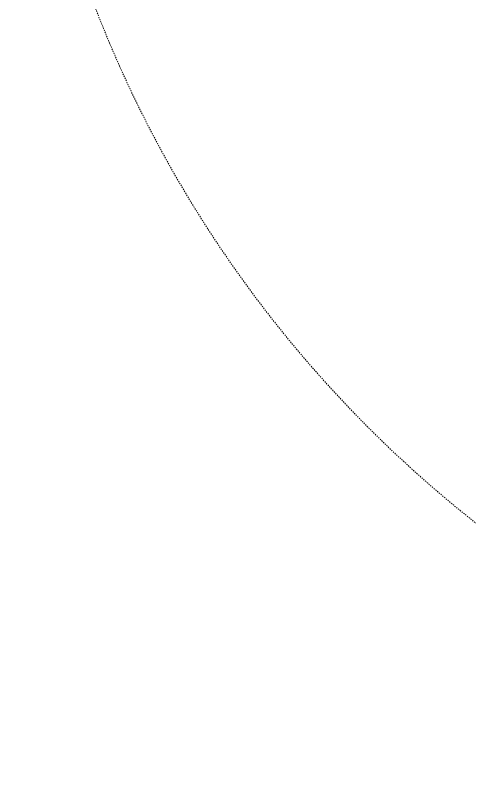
# Model space of a CAD drawing. Header units: metres. Extents: x 544752 to 548977, y 1840603 to 1844608.
# Drawn here: x 546470.8 to 546510.7, y 1842937.7 to 1843004.8 of the extents above; entities that cross this region are included whole.
import ezdxf

# ---------------------------------------------------------------- set-up
doc = ezdxf.new("R2010")
doc.units = ezdxf.units.M
doc.header["$MEASUREMENT"] = 0
doc.linetypes.add('ACAD_ISO02W100', pattern=[15, 12, -3])
doc.linetypes.add('Anordnung Grundriss$0$GESTRICHELT', pattern=[0.75, 0.5, -0.25])
doc.layers.add('Đường', color=5, linetype='ACAD_ISO02W100', lineweight=5)

# ---------------------------------------------------------------- blocks, each defined once
blk = doc.blocks.new('TB')
at = {"layer": 'Defpoints', "color": 5, "linetype": 'Anordnung Grundriss$0$GESTRICHELT', "lineweight": 5, "ltscale": 0.2}
blk.add_circle((-0.4049538253086098, -1.769394799566726e-07), 105.7280000291212, dxfattribs=at)

msp = doc.modelspace()

# ---------------------------------------------------------------- block references
at = {"layer": 'Đường', "rotation": 181.9299516079559}
msp.add_blockref('TB', (546576.1353845296, 1843043.417966283, 44), dxfattribs=at)

doc.saveas('drawing.dxf')
